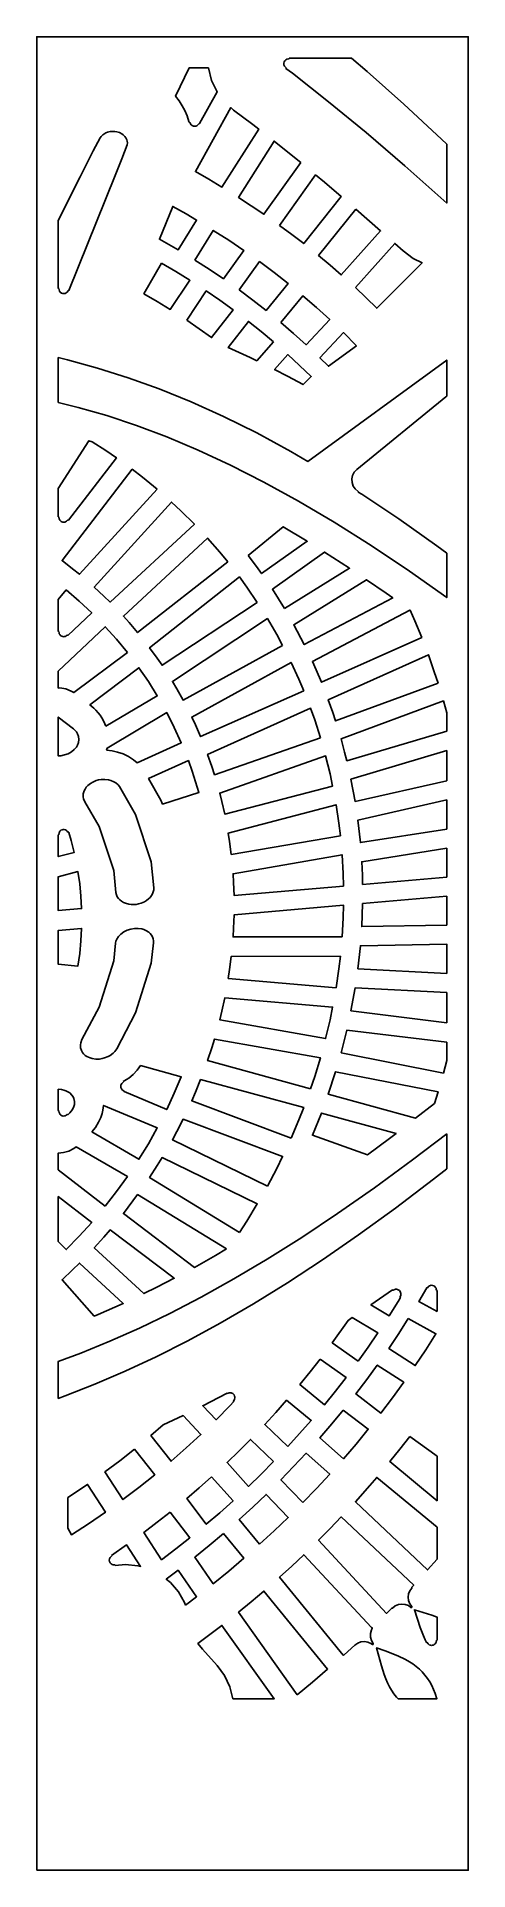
# Model space of a CAD drawing. Extents: x 0 to 400, y 0 to 1700.
import ezdxf

# ---------------------------------------------------------------- set-up
doc = ezdxf.new("R2010")
doc.units = 0
doc.layers.add('CUT', color=1, linetype='CONTINUOUS')
doc.layers.add('OUTLINE', color=7, linetype='CONTINUOUS')

msp = doc.modelspace()

# ---------------------------------------------------------------- linework, layer by layer
at = {"layer": 'CUT'}
for points in [[(142.55, 1619.04), (141.93, 1620.48), (141.76, 1620.63), (141.32, 1620.68), (141.15, 1621.37), (139.33, 1626.64), (137.23, 1631.46), (134.97, 1635.76), (131.99, 1640.52), (128.7, 1644.94), (141.29, 1671), (159.19, 1671), (162.12, 1659.39), (167.3, 1648.73), (150.96, 1619.38), (150.52, 1619.44), (150.32, 1619.34), (149.36, 1618.14), (148.3, 1617.39), (147.48, 1617.08), (146.62, 1616.93), (145.32, 1617.03), (144.1, 1617.52), (143.08, 1618.34)], [(234.03, 1679.78), (234.07, 1680), (291.7, 1680), (306.3, 1667.62), (340.22, 1637.46), (375.09, 1605.02), (380, 1600.26), (380, 1545.73), (341.17, 1580.2), (305.21, 1611.05), (270.52, 1639.66), (237.04, 1666.07), (230.95, 1670.64), (231.07, 1671.06), (231, 1671.28), (230.18, 1672.08), (229.67, 1672.78), (229.18, 1674.01), (229.08, 1675.32), (229.37, 1676.6), (230.03, 1677.73), (230.99, 1678.63), (231.75, 1679.06), (232.16, 1679.2), (233.72, 1679.45)], [(200.45, 1618.51), (205.74, 1614.34), (171.7, 1560.56), (159.48, 1567.83), (147.09, 1574.9), (180.03, 1634.23), (182.46, 1632.01)], [(21.12, 1464.06), (20.69, 1465.27), (20.55, 1466.38), (20.41, 1466.57), (20, 1466.73), (20, 1529.54), (40.18, 1570.15), (52.39, 1594.25), (58.83, 1606.35), (59.7, 1607.54), (61.36, 1609.13), (64.12, 1610.79), (65.68, 1611.4), (68.18, 1611.99), (70.77, 1612.19), (72.51, 1612.09), (74.21, 1611.83), (76.65, 1611.1), (78.86, 1610.01), (80.16, 1609.11), (81.81, 1607.52), (82.68, 1606.34), (83.59, 1604.42), (83.93, 1603.08), (84.05, 1601.71), (83.79, 1599.67), (79.04, 1586.83), (72.87, 1571.16), (29.84, 1464.77), (29.63, 1464.82), (29.21, 1464.66), (28.42, 1463.37), (27.47, 1462.49), (26.3, 1461.92), (25.46, 1461.76), (24.17, 1461.81), (22.94, 1462.24), (21.89, 1463.02)], [(244.66, 1583.21), (210.52, 1535.4), (198.87, 1543.3), (187.04, 1551.01), (219.95, 1603.13), (232.84, 1592.96)], [(225.12, 1525.06), (258.44, 1571.85), (266.58, 1565.13), (282.24, 1551.7), (247.42, 1508.23), (236.36, 1516.73)], [(138.38, 1535.64), (148.21, 1529.9), (130.96, 1502.37), (113.75, 1512.18), (126.04, 1542.56)], [(295.65, 1540.2), (318.76, 1519.88), (282.3, 1479.15), (271.87, 1488.23), (261.24, 1497.13)], [(146.49, 1492.95), (163.68, 1520.45), (177.94, 1511.27), (191.93, 1501.8), (172.99, 1475.59), (159.86, 1484.41)], [(295.33, 1467.34), (331.86, 1508.27), (339.64, 1501.33), (348.88, 1494.44), (357.19, 1490.43), (315.11, 1448.28), (305.32, 1457.89)], [(115.82, 1489.97), (129.04, 1482.18), (142.04, 1474.14), (123.8, 1447.07), (111.71, 1454.5), (99.41, 1461.68)], [(187.66, 1465.22), (206.53, 1491.41), (219.95, 1481.36), (233.1, 1471.04), (212.59, 1446.23), (200.25, 1455.85)], [(139.02, 1437.22), (157.19, 1464.26), (169.69, 1455.66), (181.95, 1446.81), (162.07, 1421.09), (150.65, 1429.27)], [(226.35, 1434.96), (246.78, 1459.76), (259.34, 1448.89), (271.6, 1437.77), (249.64, 1414.44), (238.13, 1424.82)], [(219.44, 1417.03), (203.99, 1399.51), (197.83, 1402.53), (177.49, 1411.72), (196.21, 1435.99), (207.95, 1426.63)], [(296.5, 1413.47), (270.42, 1394.44), (262.44, 1402.33), (284.33, 1425.65)], [(297.89, 1278.46), (298.1, 1278.08), (298.01, 1277.69), (301.17, 1275.71), (335.47, 1252.84), (370.81, 1227.9), (380, 1221.07), (380, 1179.92), (345.48, 1204.33), (309.99, 1228.12), (275.69, 1249.78), (242.54, 1269.39), (210.5, 1287.02), (179.51, 1302.75), (149.53, 1316.69), (120.5, 1328.91), (92.36, 1339.53), (65.02, 1348.64), (38.41, 1356.35), (20, 1360.9), (20, 1402.41), (28.6, 1400.43), (56.46, 1392.82), (84.79, 1383.85), (113.63, 1373.42), (143.05, 1361.45), (173.11, 1347.86), (203.89, 1332.57), (235.44, 1315.5), (251.24, 1306.27), (380, 1400.16), (380, 1366.75), (379.12, 1366.2), (296.59, 1298.64), (294.28, 1296.16), (292.74, 1293.19), (292.04, 1289.92), (292.26, 1286.57), (293.36, 1283.4), (295.27, 1280.66)], [(232.43, 1385.34), (220.45, 1391.33), (232.77, 1405.33), (243.71, 1395.24), (254.39, 1384.94), (246.92, 1377.5)], [(63.98, 1316.39), (73.85, 1309.64), (29.33, 1251.73), (28.9, 1251.86), (28.68, 1251.79), (27.54, 1250.72), (26.79, 1250.29), (25.96, 1250.02), (25.09, 1249.91), (24.21, 1249.98), (23.38, 1250.22), (22.61, 1250.62), (21.92, 1251.17), (21.36, 1251.83), (20.79, 1253.02), (20.55, 1254.56), (20.41, 1254.75), (20, 1254.91), (20, 1281.01), (48.35, 1325.36), (51.48, 1324.45)], [(111.62, 1280.45), (39.65, 1201.59), (33.3, 1206.73), (23.55, 1214.23), (88.53, 1298.97), (97.91, 1291.71)], [(133.64, 1260.55), (146.1, 1248.17), (68.02, 1175.75), (62.24, 1181.43), (53.34, 1189.74), (125.07, 1268.58)], [(195.97, 1218.99), (228.54, 1245.61), (250.8, 1232.2), (208.47, 1202.15), (203.56, 1208.94)], [(177.09, 1213.06), (93.58, 1147.55), (85.78, 1156.75), (80.41, 1162.76), (158.25, 1235.19), (169.72, 1222.04)], [(229.53, 1169.98), (218.4, 1187.66), (266.77, 1222.14), (289.99, 1207.19)], [(204.4, 1175.41), (116.16, 1117.21), (111.63, 1123.8), (104.59, 1133.52), (187.87, 1199.09), (194.66, 1189.73)], [(323.82, 1184.15), (330.01, 1179.71), (248.02, 1136.4), (238.29, 1154.82), (305.71, 1196.49)], [(27.42, 1187.03), (39.46, 1176.67), (51.02, 1165.86), (28.83, 1144.88), (28.43, 1145.07), (28.2, 1145.04), (27.35, 1144.41), (26.59, 1144.03), (25.77, 1143.8), (24.92, 1143.73), (24.08, 1143.83), (23.26, 1144.09), (22.51, 1144.5), (21.86, 1145.05), (21.32, 1145.71), (20.93, 1146.47), (20.68, 1147.29), (20.55, 1148.38), (20.41, 1148.57), (20, 1148.73), (20, 1178.2)], [(227.9, 1135.5), (135.63, 1084.95), (129.79, 1095.39), (125.72, 1102.25), (213.76, 1160.55), (222.42, 1145.62)], [(350.39, 1158.42), (356.79, 1143.07), (263.86, 1101.55), (258.99, 1113.05), (255.58, 1120.64), (345.68, 1168.45), (346.05, 1168.19)], [(84.03, 1129.19), (34.46, 1091.83), (32.03, 1093.36), (26.91, 1095.3), (21.5, 1096.15), (20, 1096.08), (20, 1111.62), (63.6, 1152.99), (74.08, 1141.29)], [(371.96, 1100.71), (277.02, 1065.6), (274.39, 1073.5), (270.21, 1085.27), (362.99, 1126.95), (368.51, 1111.25)], [(64.14, 1060.61), (63.3, 1062.92), (61.99, 1065.76), (60.46, 1068.49), (58.72, 1071.08), (57.06, 1073.19), (54.82, 1075.62), (52.9, 1077.49), (49.28, 1080.54), (94.75, 1114.93), (103.54, 1102.05), (111.78, 1088.84)], [(247.44, 1093.62), (151.88, 1051.03), (147.07, 1061.97), (143.69, 1069.18), (235.77, 1119.86), (242.96, 1104.2)], [(64.77, 1038.39), (65.29, 1040.52), (120.5, 1073.37), (127.51, 1059.51), (133.94, 1045.37), (93.04, 1026.9), (89.8, 1029.6), (85.07, 1032.68), (80.12, 1035.05), (74.99, 1036.78), (69.85, 1037.87)], [(262.93, 1050.08), (164.8, 1015.7), (162.34, 1023.29), (158.38, 1034.57), (253.79, 1077.31), (257.64, 1066.49)], [(380, 1056.12), (287.45, 1028.71), (285.41, 1036.81), (282.12, 1048.88), (376.94, 1084.16), (380, 1073)], [(37.79, 1043.07), (36.75, 1041.35), (34.71, 1038.98), (32.15, 1036.92), (29.17, 1035.26), (25.88, 1034.07), (22.42, 1033.39), (20, 1033.22), (20, 1069.19), (33.97, 1058.24), (36.75, 1055.37), (37.79, 1053.8), (38.8, 1051.23), (39.15, 1048.52), (38.8, 1045.76)], [(380, 1010.13), (295.1, 991.04), (291.28, 1011.61), (380, 1038.08)], [(144.06, 1019.15), (148.82, 1004.34), (150.27, 999.36), (116.74, 988.53), (115.1, 992.21), (103.62, 1012.14), (140.56, 1028.91)], [(274.29, 1005.17), (174.31, 979.21), (171.66, 990.91), (169.7, 998.66), (267.72, 1033.22), (271.86, 1016.45)], [(108.06, 907.17), (107.32, 905.39), (106.31, 903.67), (105.03, 902.05), (103.51, 900.55), (101.78, 899.2), (99.87, 898.03), (96.72, 896.63), (94.5, 895.97), (92.21, 895.54), (89.9, 895.34), (87.61, 895.38), (85.38, 895.66), (82.22, 896.52), (80.3, 897.37), (78.56, 898.42), (77.04, 899.66), (75.75, 901.07), (74.72, 902.62), (73.98, 904.29), (73.44, 906.7), (71.4, 926.92), (57.98, 967.62), (44.49, 990.58), (43.33, 993.39), (43.03, 995.19), (43.14, 997.94), (43.93, 1000.68), (44.83, 1002.43), (45.99, 1004.11), (47.41, 1005.66), (49.96, 1007.72), (51.9, 1008.88), (55.08, 1010.24), (57.33, 1010.87), (59.63, 1011.28), (63.12, 1011.44), (66.5, 1011.06), (68.65, 1010.51), (71.6, 1009.28), (73.34, 1008.2), (75.55, 1006.24), (76.71, 1004.75), (91.7, 978.74), (106.05, 935.11), (108.66, 910.82), (108.51, 908.99)], [(281.45, 959.21), (180.38, 941.82), (178.83, 953.78), (177.6, 961.71), (277.5, 987.88), (280.06, 970.72)], [(380, 965.16), (299.96, 952.76), (297.66, 973.64), (380, 992.34)], [(28.98, 962.62), (29.19, 962.53), (29.62, 962.6), (29.93, 962.07), (32.04, 954.83), (34.82, 943.77), (20, 939.88), (20, 959.98), (20.41, 960.14), (20.55, 960.33), (20.79, 961.84), (21.1, 962.62), (21.57, 963.33), (22.5, 964.2), (23.64, 964.77), (24.47, 964.94), (25.32, 964.97), (26.56, 964.7), (27.67, 964.08), (28.29, 963.5)], [(284.37, 912.51), (182.95, 903.8), (182.52, 915.92), (182.03, 923.99), (283.05, 941.6), (284.04, 924.17)], [(380, 920.73), (302.01, 914.03), (301.8, 922.48), (301.24, 935.13), (380, 947.52)], [(39.85, 914.63), (40.94, 903.17), (41.55, 891.64), (20, 889.79), (20, 921.16), (38.28, 925.99)], [(380, 903.13), (380, 876.34), (301.24, 875.01), (302.01, 896.25)], [(283.05, 865.38), (182.03, 865.4), (182.52, 873.55), (182.95, 885.76), (284.37, 894.7), (284.04, 882.98)], [(39.85, 850.01), (38.28, 838.37), (20, 840.02), (20, 871.39), (41.55, 873.29), (40.94, 861.66)], [(66.17, 754.43), (62.91, 753.13), (60.63, 752.54), (58.31, 752.18), (54.84, 752.09), (51.5, 752.54), (49.41, 753.14), (46.57, 754.45), (44.92, 755.57), (43.5, 756.88), (42.33, 758.35), (41.44, 759.95), (40.64, 762.55), (40.53, 765.28), (40.83, 767.13), (41.99, 770.14), (58.01, 800.26), (71.43, 843.34), (73.02, 859.57), (73.47, 861.41), (74.22, 863.2), (75.85, 865.76), (78.05, 868.07), (80.74, 870.05), (83.79, 871.61), (87.11, 872.7), (90.55, 873.27), (93.99, 873.31), (97.29, 872.81), (99.36, 872.18), (101.28, 871.34), (103.79, 869.7), (105.19, 868.39), (106.34, 866.91), (107.22, 865.31), (107.82, 863.61), (108.12, 861.83), (108.12, 860.01), (106.02, 840.94), (91.66, 794.84), (74.23, 761.61), (72.39, 759.09), (70.87, 757.56), (68.18, 755.55)], [(380, 831.52), (297.66, 835.88), (299.96, 857.16), (380, 858.69)], [(277.5, 818.13), (177.6, 826.91), (178.83, 835.06), (180.38, 847.28), (281.45, 847.48), (280.06, 835.74)], [(291.28, 796.8), (295.1, 818.03), (380, 813.73), (380, 785.77)], [(171.66, 796.68), (174.31, 808.84), (274.29, 800.28), (271.86, 788.58), (267.72, 771.09), (169.7, 788.59)], [(253.79, 724.57), (158.38, 750.71), (162.34, 762.67), (164.8, 770.69), (262.93, 753.4), (257.64, 736.06)], [(282.12, 757.94), (287.45, 779.03), (380, 767.74), (380, 750.85), (376.94, 739.16)], [(80.24, 731.35), (83.18, 733.1), (85.3, 734.56), (89.39, 737.92), (93.16, 741.83), (96.34, 746.08), (133.94, 735.65), (127.51, 720.39), (120.5, 705.31), (80.96, 721.95), (81.01, 722.17), (80.86, 722.59), (79.52, 723.43), (78.65, 724.42), (78.11, 725.63), (77.96, 726.5), (78.07, 727.82), (78.36, 728.65), (78.8, 729.41), (79.08, 729.74), (80.21, 730.71), (80.3, 730.91)], [(235.77, 678.89), (143.69, 713.53), (147.07, 721.33), (151.88, 733.11), (247.44, 707.15), (242.96, 695.8)], [(368.59, 710.84), (351.13, 697.21), (270.21, 719.47), (277.02, 740.33), (371.96, 721.75)], [(21.33, 701.29), (20.79, 702.44), (20.55, 703.96), (20.41, 704.15), (20, 704.31), (20, 724.14), (22.9, 723.89), (25.06, 723.41), (27.09, 722.71), (28.95, 721.79), (30.61, 720.67), (32.65, 718.65), (33.69, 717.11), (34.44, 715.46), (35.01, 712.8), (34.9, 710.04), (34.44, 708.19), (33.21, 705.49), (32.03, 703.77), (30.61, 702.16), (28.88, 700.5), (28.49, 700.69), (28.26, 700.66), (27.36, 699.99), (26.6, 699.61), (25.78, 699.38), (24.51, 699.34), (23.67, 699.51), (22.51, 700.08), (21.87, 700.62)], [(51.18, 684.64), (54.44, 688.66), (57.41, 693.48), (59.41, 697.88), (60.65, 701.64), (61.34, 704.61), (61.93, 709.18), (111.78, 688.32), (103.54, 673.68), (94.75, 659.27)], [(326.92, 678.55), (306.45, 663.41), (255.58, 681.55), (263.86, 702.09), (333, 683.24)], [(380, 682.91), (380, 650.49), (367.89, 640.91), (332.48, 614.03), (298.12, 589.09), (264.77, 566.02), (232.35, 544.75), (200.81, 525.21), (170.08, 507.32), (140.09, 491), (110.79, 476.18), (82.11, 462.76), (53.98, 450.68), (26.35, 439.84), (20, 437.58), (20, 471.77), (40.9, 479.54), (67.71, 490.48), (95.2, 502.73), (123.47, 516.37), (152.58, 531.52), (182.61, 548.25), (213.61, 566.67), (245.64, 586.85), (278.75, 608.88), (313, 632.84), (348.43, 658.78)], [(213.76, 634.37), (125.72, 677.34), (129.79, 684.91), (135.63, 696.36), (227.9, 661.88), (222.42, 650.81)], [(63.6, 615.78), (20, 649.56), (20, 665.02), (24.84, 665.42), (29.89, 666.86), (34.56, 669.25), (36.44, 670.73), (84.03, 643.14), (74.08, 629.31)], [(187.87, 591.32), (104.59, 642.38), (111.63, 653.33), (116.16, 660.72), (204.4, 617.87), (194.66, 601.86)], [(39.46, 587.9), (27.42, 575.45), (20, 582.99), (20, 624.66), (51.02, 600.72)], [(176.01, 576.12), (165.58, 569.86), (146.39, 559.03), (80.41, 608.94), (93.58, 626.44)], [(62.24, 587.11), (68.02, 593.79), (127.56, 548.93), (111.37, 540.51), (99.34, 534.7), (53.34, 577.25)], [(33.3, 556.77), (39.65, 563.02), (80.23, 525.61), (57.11, 515.32), (53.42, 513.82), (23.55, 547.58)], [(336.98, 531.36), (337.14, 531.22), (334.88, 527.42), (326.52, 514.02), (309.68, 524.13), (329.83, 538.06), (329.98, 537.9), (330.43, 537.81), (331.8, 538.48), (332.63, 538.65), (333.49, 538.68), (334.32, 538.53), (335.12, 538.23), (336.17, 537.5), (336.96, 536.51), (337.31, 535.73), (337.52, 534.9), (337.55, 534.06), (337.43, 533.2), (336.85, 531.8)], [(371, 518.2), (354.13, 527.5), (361.44, 540.1), (361.86, 540.03), (362.07, 540.12), (362.69, 540.9), (363.31, 541.48), (364.03, 541.93), (364.83, 542.24), (365.66, 542.39), (366.93, 542.3), (368.13, 541.85), (368.83, 541.37), (369.68, 540.42), (370.07, 539.66), (370.32, 538.84), (370.45, 537.75), (370.59, 537.56), (371, 537.4)], [(298.02, 472.14), (273.96, 489.13), (288.57, 509.87), (292.48, 512.44), (316.23, 498.26), (307.26, 485.13)], [(344.41, 511.52), (369.98, 497.51), (360.58, 482.68), (350.85, 468), (326.42, 483.92), (335.57, 497.65)], [(262.56, 473.87), (286.68, 456.9), (276.84, 444.23), (266.74, 431.71), (243.97, 450.51), (253.38, 462.12)], [(305.88, 454.99), (315.65, 468.42), (340.14, 452.53), (329.75, 438.17), (319.05, 423.97), (295.84, 441.71)], [(182.39, 434.64), (182.52, 434.46), (179.22, 430.95), (166.28, 417.79), (153.97, 430.78), (168.77, 438.3), (176.38, 442.44), (176.71, 442.15), (176.94, 442.12), (178.39, 442.63), (179.24, 442.73), (180.09, 442.66), (180.92, 442.42), (181.68, 442.02), (182.34, 441.5), (182.9, 440.85), (183.47, 439.7), (183.65, 438.86), (183.68, 438), (183.4, 436.76), (183.02, 435.98), (182.36, 435.09)], [(232.77, 392.89), (211.42, 413.44), (221.6, 424.56), (231.55, 435.83), (254.39, 417.05), (243.71, 404.88)], [(284.03, 426.76), (307.31, 409.04), (295.97, 395.2), (284.33, 381.55), (262.44, 401.06), (273.37, 413.83)], [(138.58, 391.62), (124.58, 379.33), (105.89, 403.12), (117.07, 412.88), (135.71, 421.59), (152.23, 404.21)], [(219.44, 378.88), (207.95, 367.28), (196.21, 355.87), (176.39, 378.11), (187.32, 388.68), (198.02, 399.43)], [(345.77, 402.17), (371, 383.89), (371, 342.58), (327.3, 378.88), (336.64, 390.47)], [(90.7, 390.48), (109.46, 366.68), (94.8, 355.01), (79.84, 343.66), (63.28, 369.31), (77.13, 379.75)], [(246.78, 340.91), (226.35, 362.15), (238.13, 374.34), (249.64, 386.72), (271.6, 367.21), (259.34, 353.96)], [(48.13, 321.37), (32.26, 311.06), (29, 317.33), (29, 345.51), (47.09, 357.72), (63.71, 332.04)], [(162.07, 364.82), (181.95, 342.56), (169.69, 331.58), (157.19, 320.81), (139.02, 344.69), (150.65, 354.66)], [(371, 288.52), (362.17, 278.53), (295.33, 341.77), (308.6, 356.72), (315.11, 364.27), (371, 318.02)], [(206.53, 302.25), (187.66, 325.15), (200.25, 336.71), (212.59, 348.48), (233.1, 327.24), (219.95, 314.63)], [(123.8, 332.18), (142.04, 308.29), (129.04, 297.98), (115.82, 287.9), (99.41, 313.33), (111.71, 322.65)], [(329.14, 243), (328.99, 243.11), (324.2, 238.19), (261.24, 306.05), (271.87, 316.8), (282.3, 327.69), (349.36, 264.46), (347.52, 262.51), (347.71, 262.15), (347.6, 261.72), (345.74, 259.17), (344.6, 256.26), (344.21, 253.16), (344.62, 250.06), (345.79, 247.16), (347.65, 244.63), (347.76, 244.17), (347.51, 243.77), (347.04, 243.68), (346.82, 243.78), (344.51, 245.42), (341.53, 246.53), (338.37, 246.86), (335.23, 246.36), (332.32, 245.08), (329.78, 243.06), (329.58, 242.96)], [(172.99, 312.22), (191.93, 289.31), (177.94, 277.41), (163.68, 265.75), (146.49, 290.25), (159.86, 301.12)], [(69.44, 292.03), (83.36, 301.67), (96.28, 281.71), (93.77, 282.45), (82.37, 283.54), (72.79, 282.62), (72.59, 283.01), (72.39, 283.12), (70.84, 283.23), (70.02, 283.47), (68.91, 284.14), (68.05, 285.1), (67.49, 286.28), (67.31, 287.54), (67.5, 288.82), (68.06, 290), (68.6, 290.65), (69.45, 291.39), (69.53, 291.61)], [(284.28, 199.57), (284.14, 199.69), (283.93, 199.49), (225.12, 271.83), (236.36, 282.12), (247.42, 292.54), (310.28, 225.03), (310.6, 224.99), (310.92, 224.66), (310.96, 224.42), (310.9, 224.2), (310.35, 223), (309.38, 219.71), (309.33, 216.31), (310.2, 213.03), (311.91, 210.16), (311.97, 209.7), (311.87, 209.49), (311.47, 209.25), (311.23, 209.27), (309.72, 210.4), (306.8, 211.68), (303.66, 212.17), (300.49, 211.83), (297.52, 210.71), (294.89, 208.83), (285, 199.66), (284.72, 199.51)], [(137.9, 245.8), (137.07, 248.22), (131.39, 258.17), (123.92, 266.85), (120.02, 269.92), (130.96, 278.13), (148.21, 253.6)], [(241.44, 162.56), (187.04, 239.25), (198.87, 249.02), (210.52, 258.95), (269.55, 186.57), (255.61, 174.47)], [(361.47, 211.29), (361.26, 211.22), (360.04, 213.66), (358.37, 217.39), (355.37, 225.22), (350.05, 241.64), (366.15, 236.58), (371, 234.82), (371, 213.53), (370.59, 213.37), (370.45, 213.18), (370.21, 211.64), (369.87, 210.84), (369.38, 210.11), (368.41, 209.25), (367.64, 208.85), (366.8, 208.6), (365.93, 208.53), (365.07, 208.63), (363.84, 209.09), (362.81, 209.9), (361.9, 211.16)], [(181.73, 159), (178.95, 170.1), (174.1, 180.48), (167.36, 189.75), (153.73, 205.01), (149.49, 210.18), (171.7, 227.03), (220.1, 159)], [(325.18, 173.84), (323.57, 177.56), (322.1, 181.43), (319.51, 189.5), (315.04, 206.4), (323.02, 203.48), (334.67, 198.87), (341.94, 195.36), (345.37, 193.41), (348.64, 191.3), (351.73, 189.02), (354.63, 186.56), (357.33, 183.9), (359.83, 181.04), (362.13, 177.99), (364.22, 174.73), (366.11, 171.27), (367.8, 167.63), (369.32, 163.81), (370.92, 159), (334.9, 159), (333.4, 160.65), (331.06, 163.67), (328.91, 166.88), (326.96, 170.27)]]:
    msp.add_lwpolyline(points, close=True, dxfattribs=at)
at = {"layer": 'OUTLINE'}
msp.add_lwpolyline([(0, 0), (400, 0), (400, 1700), (0, 1700)], close=True, dxfattribs=at)

doc.saveas('drawing.dxf')
